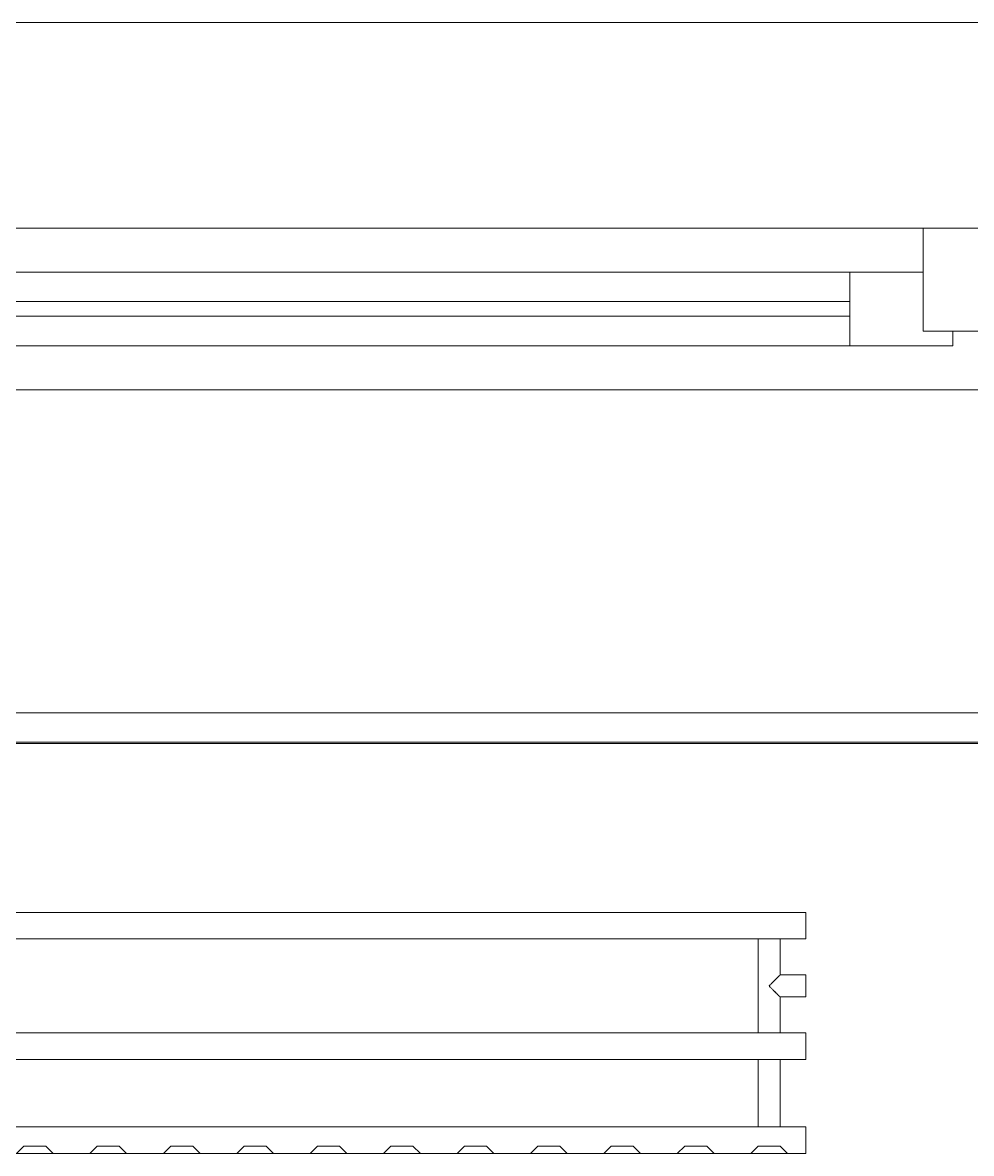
# Model space of a CAD drawing. Header units: millimetres. Extents: x -249154 to 415037, y -45458 to 354837.
# Drawn here: x 50241 to 50887, y 105766 to 106536 of the extents above; entities that cross this region are included whole.
import ezdxf

# ---------------------------------------------------------------- set-up
doc = ezdxf.new("R2010")
doc.units = ezdxf.units.MM
for name, color, linetype, lineweight in [('A-FLOR', 7, 'Continuous', 9), ('A-GLAZ', 7, 'Continuous', 9), ('A-GLAZ-1', 7, 'Continuous', 5), ('A-WALL', 7, 'Continuous', 5), ('I-WALL', 7, 'Continuous', 5)]:
    doc.layers.add(name, color=color, linetype=linetype, lineweight=lineweight)
doc.layers.add('M-EQPM-1', color=7, linetype='Continuous', lineweight=9, true_color=0xb2b2b2)

# ---------------------------------------------------------------- blocks, each defined once
blk = doc.blocks.new('120_Окно_СКБ_2Ст - 120_Окно_СКБ_2Ст 2100х2400 _мал створка справа_-19092174-Объем проектирования 1 этажа')
at = {"layer": 'A-GLAZ'}
for p, q in [((980, -75), (980, -5)), ((980, -5), (1050, -5)), ((980, -35), (220, -35)), ((930, -85), (930, -35)), ((980, -75), (980, -35)), ((1050, -75), (980, -75)), ((1000, -75), (980, -75)), ((1000, -85), (1000, -75)), ((200, -85), (1000, -85)), ((1000, -85), (200, -85))]:
    blk.add_line(p, q, dxfattribs=at)
at = {"layer": 'A-GLAZ-1'}
for p, q in [((1050, -5), (-1050, -5)), ((270, -55), (930, -55)), ((930, -65), (270, -65)), ((1000, -75), (1050, -75))]:
    blk.add_line(p, q, dxfattribs=at)
blk = doc.blocks.new('radiator_prado_classic_z_tip_30_po exemplyaru - Classic Z Тип 30-500-V247-Объем проектирования 1 этажа')
at = {"layer": 'M-EQPM-1'}
for p, q in [((0, 228), (0, 210)), ((1800, 228), (0, 228)), ((0, 210), (0, 228)), ((0, 228), (12.5, 228)), ((12.5, 228), (37.5, 228)), ((37.5, 228), (12.5, 228)), ((12.5, 228), (37.5, 228)), ((12.5, 228), (17.5, 223)), ((12.5, 228), (17.5, 223)), ((32.5, 223), (37.5, 228)), ((37.5, 228), (32.5, 223)), ((37.5, 228), (62.5, 228)), ((62.5, 228), (87.5, 228)), ((87.5, 228), (62.5, 228)), ((62.5, 228), (87.5, 228)), ((62.5, 228), (67.5, 223)), ((62.5, 228), (67.5, 223)), ((82.5, 223), (87.5, 228)), ((87.5, 228), (82.5, 223)), ((87.5, 228), (112.5, 228)), ((112.5, 228), (137.5, 228)), ((137.5, 228), (112.5, 228)), ((112.5, 228), (137.5, 228)), ((112.5, 228), (117.5, 223)), ((112.5, 228), (117.5, 223)), ((132.5, 223), (137.5, 228)), ((137.5, 228), (132.5, 223)), ((137.5, 228), (162.5, 228)), ((162.5, 228), (187.5, 228)), ((187.5, 228), (162.5, 228)), ((162.5, 228), (187.5, 228)), ((162.5, 228), (167.5, 223)), ((162.5, 228), (167.5, 223)), ((182.5, 223), (187.5, 228)), ((187.5, 228), (182.5, 223)), ((187.5, 228), (212.5, 228)), ((212.5, 228), (237.5, 228)), ((237.5, 228), (212.5, 228)), ((212.5, 228), (237.5, 228)), ((212.5, 228), (217.5, 223)), ((212.5, 228), (217.5, 223)), ((232.5, 223), (237.5, 228)), ((237.5, 228), (232.5, 223)), ((237.5, 228), (262.5, 228)), ((262.5, 228), (287.5, 228)), ((287.5, 228), (262.5, 228)), ((262.5, 228), (287.5, 228)), ((262.5, 228), (267.5, 223)), ((262.5, 228), (267.5, 223)), ((282.5, 223), (287.5, 228)), ((287.5, 228), (282.5, 223)), ((287.5, 228), (312.5, 228)), ((312.5, 228), (337.5, 228)), ((337.5, 228), (312.5, 228)), ((312.5, 228), (337.5, 228)), ((312.5, 228), (317.5, 223)), ((312.5, 228), (317.5, 223)), ((332.5, 223), (337.5, 228)), ((337.5, 228), (332.5, 223)), ((337.5, 228), (362.5, 228)), ((362.5, 228), (387.5, 228)), ((387.5, 228), (362.5, 228)), ((362.5, 228), (387.5, 228)), ((362.5, 228), (367.5, 223)), ((362.5, 228), (367.5, 223)), ((382.5, 223), (387.5, 228)), ((387.5, 228), (382.5, 223)), ((387.5, 228), (412.5, 228)), ((412.5, 228), (437.5, 228)), ((437.5, 228), (412.5, 228)), ((412.5, 228), (437.5, 228)), ((412.5, 228), (417.5, 223)), ((412.5, 228), (417.5, 223)), ((432.5, 223), (437.5, 228)), ((437.5, 228), (432.5, 223)), ((437.5, 228), (462.5, 228)), ((462.5, 228), (487.5, 228)), ((487.5, 228), (462.5, 228)), ((462.5, 228), (487.5, 228)), ((462.5, 228), (467.5, 223)), ((462.5, 228), (467.5, 223)), ((482.5, 223), (487.5, 228)), ((487.5, 228), (482.5, 223)), ((487.75, 228), (512.5, 228)), ((512.5, 228), (537.5, 228)), ((537.5, 228), (512.5, 228)), ((512.5, 228), (537.5, 228)), ((512.5, 228), (517.5, 223)), ((512.5, 228), (517.5, 223)), ((532.5, 223), (537.5, 228)), ((537.5, 228), (532.5, 223)), ((32.5, 223), (17.5, 223)), ((17.5, 223), (32.5, 223)), ((82.5, 223), (67.5, 223)), ((67.5, 223), (82.5, 223)), ((132.5, 223), (117.5, 223)), ((117.5, 223), (132.5, 223)), ((182.5, 223), (167.5, 223)), ((167.5, 223), (182.5, 223)), ((232.5, 223), (217.5, 223)), ((217.5, 223), (232.5, 223)), ((282.5, 223), (267.5, 223)), ((267.5, 223), (282.5, 223)), ((332.5, 223), (317.5, 223)), ((317.5, 223), (332.5, 223)), ((382.5, 223), (367.5, 223)), ((367.5, 223), (382.5, 223)), ((432.5, 223), (417.5, 223)), ((417.5, 223), (432.5, 223)), ((482.5, 223), (467.5, 223)), ((467.5, 223), (482.5, 223)), ((532.5, 223), (517.5, 223)), ((517.5, 223), (532.5, 223)), ((0, 210), (1800, 210)), ((17.76, 210), (0, 210)), ((17.5, 210), (17.5, 164)), ((17.5, 210), (17.5, 164)), ((17.76, 210), (17.5, 210)), ((17.5, 210), (17.76, 210)), ((17.76, 210), (17.5, 210)), ((17.5, 210), (32.5, 210)), ((32.24, 210), (17.76, 210)), ((17.76, 210), (32.24, 210)), ((32.24, 210), (17.76, 210)), ((32.5, 210), (32.24, 210)), ((32.24, 210), (32.5, 210)), ((32.5, 210), (32.24, 210)), ((1767.76, 210), (32.24, 210)), ((32.5, 164), (32.5, 210)), ((32.5, 164), (32.5, 210)), ((1800, 164), (0, 164)), ((0, 164), (0, 146)), ((0, 146), (0, 164)), ((0, 164), (17.76, 164)), ((17.76, 164), (17.5, 164)), ((17.5, 164), (17.76, 164)), ((17.76, 164), (17.5, 164)), ((17.5, 164), (32.5, 164)), ((32.24, 164), (17.76, 164)), ((17.76, 164), (32.24, 164)), ((32.24, 164), (17.76, 164)), ((32.5, 164), (32.24, 164)), ((32.24, 164), (32.5, 164)), ((32.5, 164), (32.24, 164)), ((32.24, 164), (1767.76, 164)), ((0, 146), (1800, 146)), ((18.5, 146), (0, 146)), ((17.5, 146), (17.5, 121.5)), ((17.5, 146), (17.5, 121.5)), ((17.5, 146), (18.5, 146)), ((18.5, 146), (17.5, 146)), ((17.5, 146), (18.5, 146)), ((32.5, 146), (17.5, 146)), ((18.5, 146), (32.24, 146)), ((32.24, 146), (18.5, 146)), ((18.5, 146), (32.24, 146)), ((32.24, 146), (32.5, 146)), ((32.5, 146), (32.24, 146)), ((32.24, 146), (32.5, 146)), ((1767.76, 146), (32.24, 146)), ((32.5, 82), (32.5, 146)), ((32.5, 82), (32.5, 146)), ((17.5, 121.5), (0, 121.5)), ((17.5, 121.5), (0, 121.5)), ((0, 121.5), (0, 120.5)), ((0, 106.5), (0, 121.5)), ((0, 120.5), (0, 107.5)), ((0, 120.5), (0, 119.3)), ((0, 114), (0, 120.5)), ((0, 120.5), (0, 120.5)), ((0, 119.3), (0, 117.75)), ((0, 117.75), (0, 114)), ((0, 114), (0, 110.25)), ((0, 107.51), (0, 114)), ((0, 110.25), (0, 108.7)), ((0, 108.7), (0, 107.51)), ((0, 107.51), (0, 107.51)), ((0, 107.5), (0, 106.5)), ((0, 106.5), (17.5, 106.5)), ((0, 106.5), (17.5, 106.5)), ((17.5, 106.5), (17.5, 82)), ((17.5, 106.5), (17.5, 82)), ((1800, 82), (0, 82)), ((0, 82), (0, 64)), ((0, 64), (0, 82)), ((0, 82), (18.5, 82)), ((18.5, 82), (17.5, 82)), ((17.5, 82), (18.5, 82)), ((18.5, 82), (17.5, 82)), ((17.5, 82), (32.5, 82)), ((32.24, 82), (18.5, 82)), ((18.5, 82), (32.24, 82)), ((32.24, 82), (18.5, 82)), ((32.5, 82), (32.24, 82)), ((32.24, 82), (32.5, 82)), ((32.5, 82), (32.24, 82)), ((32.24, 82), (1767.76, 82)), ((1800, 64), (0, 64)), ((0, 64), (1800, 64))]:
    blk.add_line(p, q, dxfattribs=at)
for points, knots in [([(18.51, 120.49), (18.43, 120.57), (18.29, 120.71), (18.09, 120.91), (17.91, 121.09), (17.77, 121.23), (17.65, 121.34), (17.54, 121.46), (17.5, 121.49), (17.5, 121.5)], [0.7142857, 0.7142857, 0.7142857, 0.7142857, 0.75, 0.7857143, 0.8214286, 0.8571429, 0.8928571, 0.9285714, 1, 1, 1, 1]), ([(17.5, 121.5), (17.5, 121.49), (17.54, 121.46), (17.65, 121.34), (17.77, 121.23), (17.91, 121.09), (18.09, 120.91), (18.29, 120.71), (18.43, 120.57), (18.51, 120.49)], [0, 0, 0, 0, 0.0714286, 0.1071429, 0.1428571, 0.1785714, 0.2142857, 0.25, 0.2857143, 0.2857143, 0.2857143, 0.2857143]), ([(17.5, 121.5), (17.51, 121.5), (17.55, 121.46), (17.66, 121.35), (17.77, 121.23), (17.91, 121.09), (18.09, 120.91), (18.29, 120.71), (18.43, 120.57), (18.51, 120.49)], [0, 0, 0, 0, 0.0714286, 0.1071429, 0.1428571, 0.1785714, 0.2142857, 0.25, 0.2857143, 0.2857143, 0.2857143, 0.2857143]), ([(25, 114), (24.52, 114.48), (23.56, 115.45), (22.37, 116.63), (21.57, 117.43), (21.12, 117.87), (20.8, 118.21), (20.47, 118.53), (20.16, 118.84), (19.85, 119.15), (19.56, 119.44), (19.27, 119.73), (19, 120), (18.74, 120.26), (18.51, 120.49), (18.29, 120.71), (18.09, 120.91), (17.91, 121.09), (17.77, 121.23), (17.66, 121.35), (17.55, 121.46), (17.51, 121.5), (17.5, 121.5)], [0, 0, 0, 0, 0.142857, 0.285714, 0.357143, 0.392857, 0.428571, 0.464286, 0.5, 0.535714, 0.571429, 0.607143, 0.642857, 0.678571, 0.714286, 0.75, 0.785714, 0.821429, 0.857143, 0.892857, 0.928571, 1, 1, 1, 1]), ([(22.15, 116.85), (21.92, 117.09), (21.57, 117.43), (21.13, 117.88), (20.8, 118.21), (20.47, 118.53), (20.16, 118.84), (19.85, 119.15), (19.65, 119.35), (19.56, 119.44)], [0.2857143, 0.2857143, 0.2857143, 0.2857143, 0.3571429, 0.3928571, 0.4285714, 0.4642857, 0.5, 0.5357143, 0.5714286, 0.5714286, 0.5714286, 0.5714286]), ([(19.56, 119.44), (19.65, 119.35), (19.85, 119.15), (20.26, 118.74), (20.68, 118.31), (21.13, 117.88), (21.57, 117.43), (21.92, 117.09), (22.15, 116.85)], [0.4285714, 0.4285714, 0.4285714, 0.4285714, 0.4642857, 0.5, 0.5714286, 0.6071429, 0.6428571, 0.7142857, 0.7142857, 0.7142857, 0.7142857]), ([(19.56, 119.44), (19.65, 119.35), (19.85, 119.15), (20.26, 118.74), (20.69, 118.32), (21.12, 117.87), (21.57, 117.43), (21.92, 117.08), (22.15, 116.85)], [0.4285714, 0.4285714, 0.4285714, 0.4285714, 0.4642857, 0.5, 0.5714286, 0.6071429, 0.6428571, 0.7142857, 0.7142857, 0.7142857, 0.7142857]), ([(17.5, 106.5), (17.51, 106.5), (17.55, 106.54), (17.66, 106.65), (17.77, 106.77), (17.91, 106.91), (18.09, 107.09), (18.29, 107.29), (18.51, 107.51), (18.74, 107.74), (19, 108), (19.27, 108.27), (19.56, 108.56), (19.85, 108.85), (20.26, 109.26), (20.69, 109.68), (21.12, 110.13), (21.57, 110.57), (22.37, 111.37), (23.56, 112.55), (24.52, 113.52), (25, 114)], [0, 0, 0, 0, 0.071429, 0.107143, 0.142857, 0.178571, 0.214286, 0.25, 0.285714, 0.321429, 0.357143, 0.392857, 0.428571, 0.464286, 0.5, 0.571429, 0.607143, 0.642857, 0.714286, 0.857143, 1, 1, 1, 1]), ([(19.56, 108.56), (19.65, 108.65), (19.85, 108.85), (20.26, 109.26), (20.68, 109.69), (21.13, 110.12), (21.57, 110.57), (21.92, 110.92), (22.15, 111.15)], [0.4285714, 0.4285714, 0.4285714, 0.4285714, 0.4642857, 0.5, 0.5714286, 0.6071429, 0.6428571, 0.7142857, 0.7142857, 0.7142857, 0.7142857]), ([(22.15, 111.15), (21.92, 110.92), (21.57, 110.57), (21.13, 110.12), (20.8, 109.8), (20.47, 109.47), (20.16, 109.16), (19.85, 108.85), (19.65, 108.65), (19.56, 108.56)], [0.2857143, 0.2857143, 0.2857143, 0.2857143, 0.3571429, 0.3928571, 0.4285714, 0.4642857, 0.5, 0.5357143, 0.5714286, 0.5714286, 0.5714286, 0.5714286]), ([(22.15, 111.15), (21.92, 110.92), (21.57, 110.57), (21.12, 110.13), (20.8, 109.79), (20.47, 109.47), (20.16, 109.16), (19.85, 108.85), (19.65, 108.65), (19.56, 108.56)], [0.2857143, 0.2857143, 0.2857143, 0.2857143, 0.3571429, 0.3928571, 0.4285714, 0.4642857, 0.5, 0.5357143, 0.5714286, 0.5714286, 0.5714286, 0.5714286]), ([(17.5, 106.5), (17.5, 106.51), (17.54, 106.55), (17.65, 106.66), (17.77, 106.77), (17.91, 106.91), (18.09, 107.09), (18.29, 107.29), (18.43, 107.43), (18.51, 107.51)], [0, 0, 0, 0, 0.0714286, 0.1071429, 0.1428571, 0.1785714, 0.2142857, 0.25, 0.2857143, 0.2857143, 0.2857143, 0.2857143]), ([(18.51, 107.51), (18.43, 107.43), (18.29, 107.29), (18.09, 107.09), (17.91, 106.91), (17.77, 106.77), (17.65, 106.66), (17.54, 106.55), (17.5, 106.51), (17.5, 106.5)], [0.7142857, 0.7142857, 0.7142857, 0.7142857, 0.75, 0.7857143, 0.8214286, 0.8571429, 0.8928571, 0.9285714, 1, 1, 1, 1]), ([(18.51, 107.51), (18.43, 107.43), (18.29, 107.29), (18.09, 107.09), (17.91, 106.91), (17.77, 106.77), (17.66, 106.65), (17.55, 106.54), (17.51, 106.5), (17.5, 106.5)], [0.7142857, 0.7142857, 0.7142857, 0.7142857, 0.75, 0.7857143, 0.8214286, 0.8571429, 0.8928571, 0.9285714, 1, 1, 1, 1])]:
    blk.add_open_spline(points, degree=3, knots=knots, dxfattribs=at)
for points in [[(19.56, 119.44), (19.46, 119.54), (19.27, 119.73), (19, 120), (18.74, 120.26), (18.59, 120.42), (18.51, 120.49)], [(18.51, 120.49), (18.59, 120.42), (18.74, 120.26), (19, 120), (19.27, 119.73), (19.46, 119.54), (19.56, 119.44)], [(18.51, 120.49), (18.58, 120.41), (18.74, 120.26), (19, 120), (19.27, 119.73), (19.46, 119.54), (19.56, 119.44)], [(25, 114), (24.52, 114.49), (23.55, 115.44), (22.61, 116.39), (22.15, 116.85)], [(22.15, 116.85), (22.61, 116.39), (23.55, 115.44), (24.52, 114.49), (25, 114)], [(22.15, 116.85), (22.61, 116.39), (23.56, 115.45), (24.52, 114.48), (25, 114)], [(18.51, 107.51), (18.59, 107.58), (18.74, 107.74), (19, 108), (19.27, 108.27), (19.46, 108.46), (19.56, 108.56)], [(19.56, 108.56), (19.46, 108.46), (19.27, 108.27), (19, 108), (18.74, 107.74), (18.59, 107.58), (18.51, 107.51)], [(19.56, 108.56), (19.46, 108.46), (19.27, 108.27), (19, 108), (18.74, 107.74), (18.58, 107.59), (18.51, 107.51)], [(22.15, 111.15), (22.61, 111.61), (23.55, 112.56), (24.52, 113.52), (25, 114)], [(25, 114), (24.52, 113.52), (23.55, 112.56), (22.61, 111.61), (22.15, 111.15)], [(25, 114), (24.52, 113.52), (23.56, 112.55), (22.61, 111.61), (22.15, 111.15)]]:
    blk.add_open_spline(points, degree=3, dxfattribs=at)
blk = doc.blocks.new('1floor')
at = {"layer": 'A-FLOR'}
blk.add_line((48780, 26860), (50840, 26860), dxfattribs=at)
at = {"layer": 'A-WALL'}
for p, q in [((48760, 27350), (50860, 27350)), ((50860, 27100), (48760, 27100))]:
    blk.add_line(p, q, dxfattribs=at)
at = {"layer": 'I-WALL'}
for p, q in [((48780, 27100), (50840, 27100)), ((50840, 26880), (48780, 26880)), ((50839, 26859), (48781, 26859))]:
    blk.add_line(p, q, dxfattribs=at)
at = {"layer": 'A-GLAZ', "color": 3}
blk.add_blockref('120_Окно_СКБ_2Ст - 120_Окно_СКБ_2Ст 2100х2400 _мал створка справа_-19092174-Объем проектирования 1 этажа', (49810, 27215), dxfattribs=at)
at = {"layer": 'M-EQPM-1', "rotation": 180}
blk.add_blockref('radiator_prado_classic_z_tip_30_po exemplyaru - Classic Z Тип 30-500-V247-Объем проектирования 1 этажа', (50710, 26808), dxfattribs=at)

msp = doc.modelspace()

# ---------------------------------------------------------------- block references
msp.add_blockref('1floor', (64.7, 79186.05))

doc.saveas('drawing.dxf')
